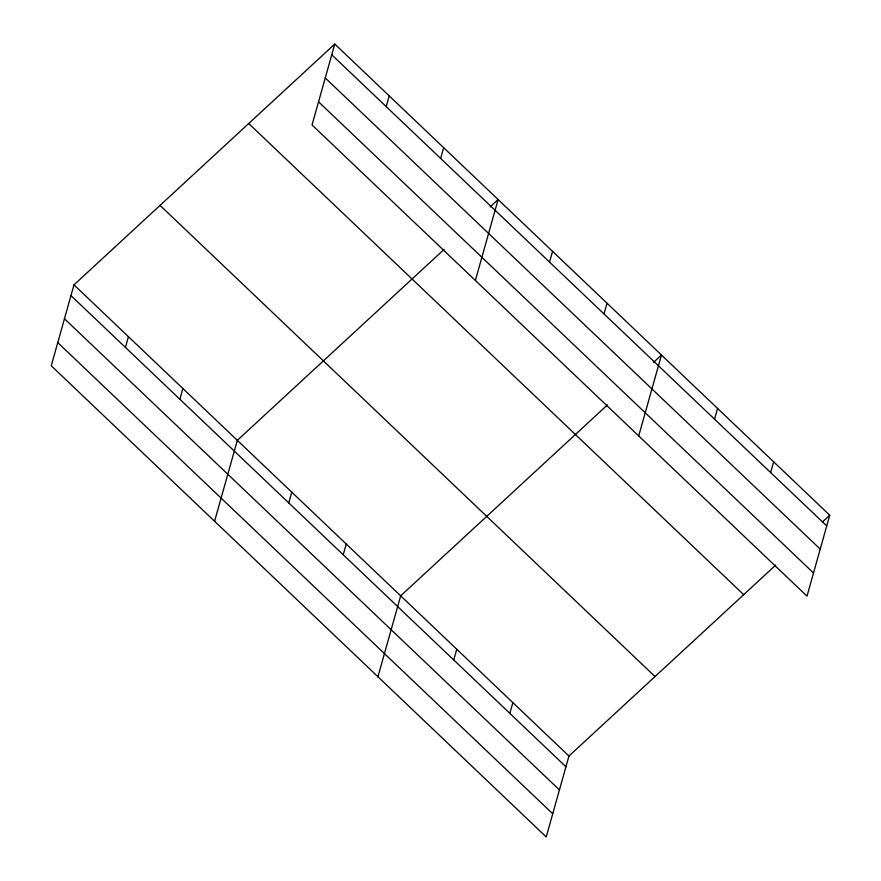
<?xml version="1.0" encoding="UTF-8"?>
<svg xmlns="http://www.w3.org/2000/svg" width="881" height="881" viewBox="0 0 881 881"><rect width="100%" height="100%" fill="white"/><g stroke="black" fill="none" stroke-linecap="round" stroke-linejoin="round"><path stroke-width="1.32" d="M334.78 44.05L312.039 124.97L807.007 596.14L829.748 515.22L334.78 44.05L73.993 284.86L51.252 365.78L546.22 836.95L568.961 756.03L775.709 565.117M125.421 347.422L128.439 336.685M179.867 399.247L182.885 388.51M214.59 521.266L237.33 440.346L444.079 249.433M386.208 106.612L389.226 95.875M288.759 502.908L291.776 492.171M440.654 158.437L443.672 147.711M343.216 554.733L346.233 544.006M475.377 280.455L498.117 199.535L490.111 206.925M377.927 676.751L400.679 595.831L607.427 404.919M549.546 262.098L552.563 251.371M453.759 659.968L456.776 649.231M604.003 313.933L607.02 303.196M509.846 713.368L512.863 702.631M638.714 435.941L661.466 355.021L653.46 362.421M714.546 419.158L717.563 408.421M770.633 472.557L773.65 461.82M822.744 521.695L829.748 515.22M331.763 54.787L826.73 525.957M325.254 77.946L820.222 549.116M318.548 101.811L813.515 572.98M248.717 123.516L743.696 594.686M160.056 205.394L655.024 676.564M73.993 284.86L568.961 756.03M70.976 295.587L565.943 766.767M64.467 318.746L559.435 789.927M57.761 342.61L552.728 813.791"/></g></svg>
